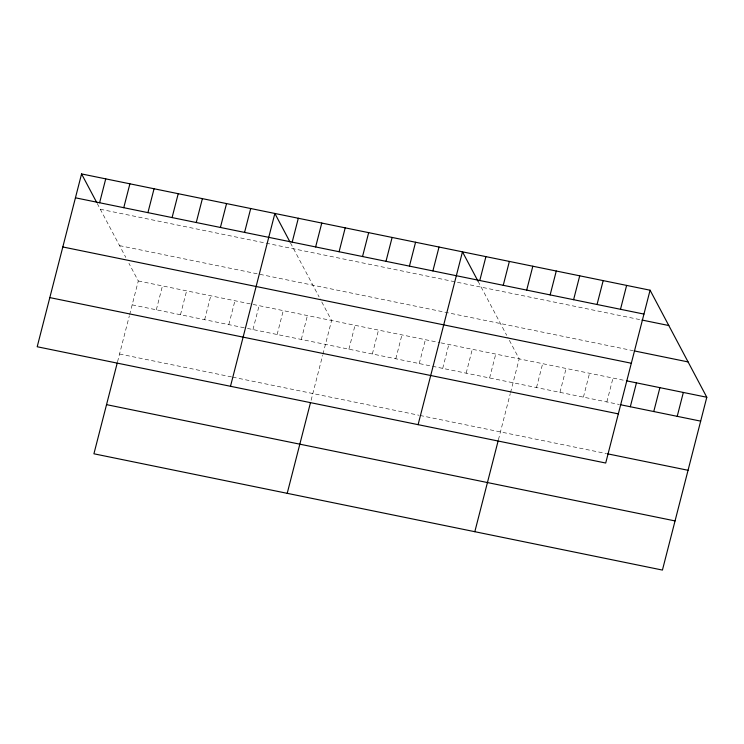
<?xml version="1.0" encoding="UTF-8"?>
<svg xmlns="http://www.w3.org/2000/svg" width="744" height="744" viewBox="0 0 744 744"><rect width="100%" height="100%" fill="white"/><g stroke="black" fill="none" stroke-linecap="round" stroke-linejoin="round"><path stroke-width="0.56" stroke-dasharray="3.72 2.79" d="M117.524 361.882L129.354 315.782M129.642 314.684L138.291 280.972L128.935 263.311M156.324 309.802L162.452 285.91M180.485 314.74L186.614 290.848M204.647 319.678L210.775 295.796M228.808 324.626L234.937 300.734M252.969 329.564L259.098 305.682M277.131 334.512L283.259 310.62M301.292 339.45L307.43 315.558M311.104 400.291L322.645 355.316M322.933 354.218L331.592 320.506L320.153 298.911M348.908 349.187L355.037 325.295M372.353 353.986L378.491 330.094M395.808 358.785L401.937 334.893M419.253 363.574L425.391 339.692M442.708 368.373L448.837 344.481M466.163 373.172L472.291 349.28M489.608 377.961L495.746 354.079M498.415 439.788L510.254 393.688M510.533 392.59L519.191 358.878L507.752 337.283M536.508 387.559L542.646 363.667M559.962 392.358L566.091 368.466M583.417 397.147L589.546 373.265M606.862 401.946L613 378.064M100.291 209.25L640.882 319.818M119.579 245.641L633.367 350.731M138.291 280.972L439.909 342.659M441.025 342.882L625.276 380.575M132.162 304.854L246.376 328.216M247.482 328.439L619.148 404.457M119.542 354.005L231.561 376.92M232.658 377.143L418.918 415.236M420.034 415.468L606.527 453.608M478.066 281.269L506.711 335.321M290.467 242.897L319.111 296.949M97.176 203.363L125.82 257.424"/><path stroke-width="1.12" d="M81.57 173.929L37.2 346.751L605.709 463.028L650.079 290.207L81.57 173.929L96.655 202.377M99.603 202.759L105.732 178.867M123.764 207.697L129.902 183.805M147.926 212.635L154.064 188.753M117.227 363.007L93.921 453.793L662.43 570.071L706.8 397.25L650.079 290.207M172.087 217.583L178.225 193.691M196.249 222.521L202.387 198.639M220.41 227.469L226.548 203.577M244.571 232.407L250.709 208.515M230.491 386.285L274.871 213.463L289.946 241.912M292.187 242.144L298.316 218.252M315.633 246.943L321.771 223.051M339.087 251.742L345.216 227.85M287.212 493.328L310.518 402.541M362.533 256.531L368.671 232.649M385.987 261.33L392.116 237.438M409.442 266.129L415.571 242.237M432.887 270.928L439.025 247.036M418.1 424.657L462.47 251.835L478.066 281.269M479.787 280.516L485.925 256.624M503.242 285.315L509.37 261.423M526.696 290.104L532.825 266.222M474.821 531.7L498.127 440.913M550.141 294.903L556.279 271.021M573.596 299.702L579.725 275.81M597.041 304.501L603.179 280.609M620.496 309.29L626.625 285.408M630.317 406.745L636.446 382.853M653.762 411.544L659.9 387.652M677.217 416.333L683.345 392.451M75.442 197.811L643.951 314.089M641.998 320.041L668.8 325.528M634.483 350.954L688.079 361.919M62.822 246.962L631.331 363.239M626.401 380.798L706.8 397.25M620.264 404.69L700.662 421.132M49.82 297.6L618.32 413.878M607.643 453.84L688.051 470.282M106.541 404.643L675.041 520.921"/></g></svg>
